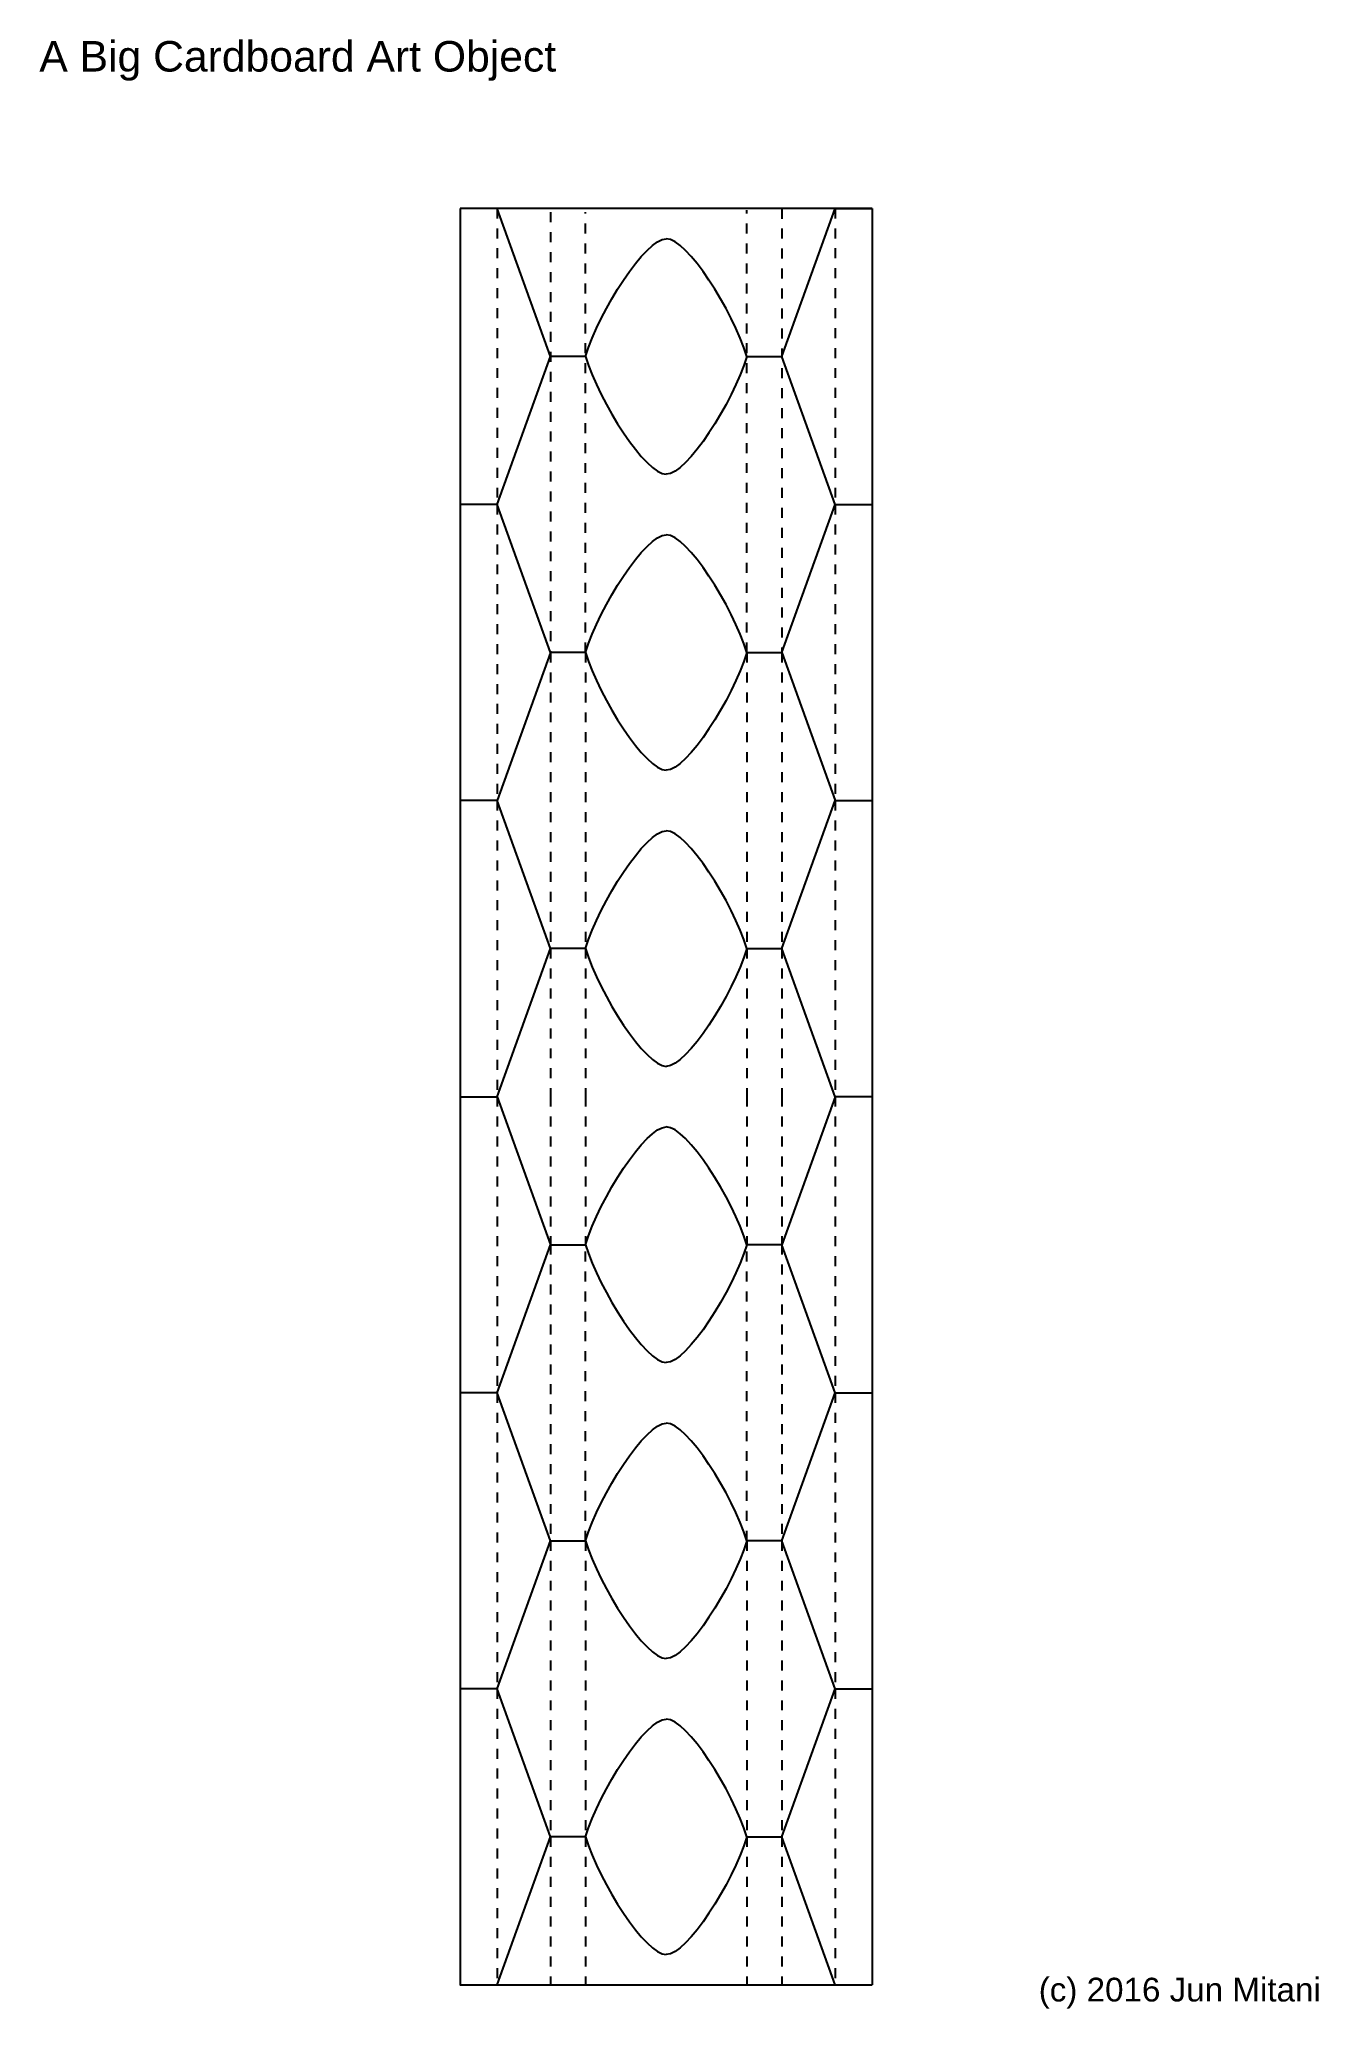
# Model space of a CAD drawing. Extents: x 11 to 192, y -288 to -9.
import ezdxf

# ---------------------------------------------------------------- set-up
doc = ezdxf.new("R2010")
doc.units = 0
for name, pattern in [('AI-LINETYPE-1', [2.822222, 1.411111, -1.411111]), ('AI-LINETYPE-10', [2.822222, 1.411111, -1.411111]), ('AI-LINETYPE-11', [2.822222, 1.411111, -1.411111]), ('AI-LINETYPE-12', [2.822222, 1.411111, -1.411111]), ('AI-LINETYPE-13', [2.822222, 1.411111, -1.411111]), ('AI-LINETYPE-14', [2.822222, 1.411111, -1.411111]), ('AI-LINETYPE-15', [2.822222, 1.411111, -1.411111]), ('AI-LINETYPE-16', [2.822222, 1.411111, -1.411111]), ('AI-LINETYPE-17', [2.822222, 1.411111, -1.411111]), ('AI-LINETYPE-18', [2.822222, 1.411111, -1.411111]), ('AI-LINETYPE-19', [2.822222, 1.411111, -1.411111]), ('AI-LINETYPE-2', [2.822222, 1.411111, -1.411111]), ('AI-LINETYPE-20', [2.822222, 1.411111, -1.411111]), ('AI-LINETYPE-21', [2.822222, 1.411111, -1.411111]), ('AI-LINETYPE-22', [2.822222, 1.411111, -1.411111]), ('AI-LINETYPE-23', [2.822222, 1.411111, -1.411111]), ('AI-LINETYPE-24', [2.822222, 1.411111, -1.411111]), ('AI-LINETYPE-25', [2.822222, 1.411111, -1.411111]), ('AI-LINETYPE-26', [2.822222, 1.411111, -1.411111]), ('AI-LINETYPE-27', [2.822222, 1.411111, -1.411111]), ('AI-LINETYPE-28', [2.822222, 1.411111, -1.411111]), ('AI-LINETYPE-29', [2.822222, 1.411111, -1.411111]), ('AI-LINETYPE-3', [2.822222, 1.411111, -1.411111]), ('AI-LINETYPE-30', [2.822222, 1.411111, -1.411111]), ('AI-LINETYPE-31', [2.822222, 1.411111, -1.411111]), ('AI-LINETYPE-32', [2.822222, 1.411111, -1.411111]), ('AI-LINETYPE-33', [2.822222, 1.411111, -1.411111]), ('AI-LINETYPE-34', [2.822222, 1.411111, -1.411111]), ('AI-LINETYPE-35', [2.822222, 1.411111, -1.411111]), ('AI-LINETYPE-36', [2.822222, 1.411111, -1.411111]), ('AI-LINETYPE-37', [2.822222, 1.411111, -1.411111]), ('AI-LINETYPE-38', [2.822222, 1.411111, -1.411111]), ('AI-LINETYPE-39', [2.822222, 1.411111, -1.411111]), ('AI-LINETYPE-4', [2.822222, 1.411111, -1.411111]), ('AI-LINETYPE-40', [2.822222, 1.411111, -1.411111]), ('AI-LINETYPE-5', [2.822222, 1.411111, -1.411111]), ('AI-LINETYPE-6', [2.822222, 1.411111, -1.411111]), ('AI-LINETYPE-7', [2.822222, 1.411111, -1.411111]), ('AI-LINETYPE-8', [2.822222, 1.411111, -1.411111]), ('AI-LINETYPE-9', [2.822222, 1.411111, -1.411111])]:
    doc.linetypes.add(name, pattern=pattern)
for name, color, linetype in [('CUTLINE', 7, 'CONTINUOUS'), ('MOUNTAINLINE', 7, 'CONTINUOUS'), ('TEXT', 7, 'CONTINUOUS'), ('VALLEYLINE', 7, 'CONTINUOUS')]:
    doc.layers.add(name, color=color, linetype=linetype)

# ---------------------------------------------------------------- blocks, each defined once
blk = doc.blocks.new('BLOCK_2')
at = {"layer": 'CUTLINE', "color": 7}
blk.add_lwpolyline([(70.71, -116.7), (70.71, -158.59)], dxfattribs=at)
blk = doc.blocks.new('BLOCK_3')
at = {"layer": 'CUTLINE', "color": 7}
blk.add_lwpolyline([(70.71, -74.81), (70.71, -116.7)], dxfattribs=at)
blk = doc.blocks.new('BLOCK_4')
at = {"layer": 'CUTLINE', "color": 7}
blk.add_lwpolyline([(70.71, -32.92), (70.71, -74.81)], dxfattribs=at)
blk = doc.blocks.new('BLOCK_5')
at = {"layer": 'CUTLINE', "color": 7}
blk.add_lwpolyline([(70.71, -242.37), (70.71, -284.26), (128.97, -284.26)], dxfattribs=at)
blk = doc.blocks.new('BLOCK_6')
at = {"layer": 'CUTLINE', "color": 7}
blk.add_lwpolyline([(70.71, -200.48), (70.71, -242.37)], dxfattribs=at)
blk = doc.blocks.new('BLOCK_7')
at = {"layer": 'CUTLINE', "color": 7}
blk.add_lwpolyline([(70.71, -158.59), (70.71, -200.48)], dxfattribs=at)
blk = doc.blocks.new('BLOCK_8')
at = {"layer": 'CUTLINE', "color": 7}
blk.add_lwpolyline([(128.97, -116.7), (128.97, -158.59)], dxfattribs=at)
blk = doc.blocks.new('BLOCK_9')
at = {"layer": 'CUTLINE', "color": 7}
blk.add_lwpolyline([(128.97, -74.81), (128.97, -116.7)], dxfattribs=at)
blk = doc.blocks.new('BLOCK_10')
at = {"layer": 'CUTLINE', "color": 7}
blk.add_lwpolyline([(128.97, -32.92), (128.97, -74.81)], dxfattribs=at)
blk = doc.blocks.new('BLOCK_11')
at = {"layer": 'CUTLINE', "color": 7}
blk.add_lwpolyline([(128.97, -242.37), (128.97, -284.26)], dxfattribs=at)
blk = doc.blocks.new('BLOCK_12')
at = {"layer": 'CUTLINE', "color": 7}
blk.add_lwpolyline([(128.97, -200.48), (128.97, -242.37)], dxfattribs=at)
blk = doc.blocks.new('BLOCK_13')
at = {"layer": 'CUTLINE', "color": 7}
blk.add_lwpolyline([(128.97, -158.59), (128.97, -200.48)], dxfattribs=at)
blk = doc.blocks.new('BLOCK_14')
at = {"layer": 'CUTLINE', "color": 7}
blk.add_lwpolyline([(128.97, -32.92), (70.71, -32.92)], dxfattribs=at)
blk = doc.blocks.new('BLOCK_15')
at = {"layer": 'VALLEYLINE', "color": 7, "linetype": 'AI-LINETYPE-1'}
blk.add_lwpolyline([(75.94, -32.92), (75.94, -74.81)], dxfattribs=at)
blk = doc.blocks.new('BLOCK_16')
at = {"layer": 'VALLEYLINE', "color": 7, "linetype": 'AI-LINETYPE-2'}
blk.add_lwpolyline([(88.44, -137.64), (88.44, -158.59)], dxfattribs=at)
blk = doc.blocks.new('BLOCK_17')
at = {"layer": 'VALLEYLINE', "color": 7, "linetype": 'AI-LINETYPE-3'}
blk.add_lwpolyline([(88.44, -158.59), (88.44, -179.53)], dxfattribs=at)
blk = doc.blocks.new('BLOCK_18')
at = {"layer": 'VALLEYLINE', "color": 7, "linetype": 'AI-LINETYPE-4'}
blk.add_lwpolyline([(75.94, -116.7), (75.94, -158.59)], dxfattribs=at)
blk = doc.blocks.new('BLOCK_19')
at = {"layer": 'VALLEYLINE', "color": 7, "linetype": 'AI-LINETYPE-5'}
blk.add_lwpolyline([(88.44, -95.75), (88.44, -137.64)], dxfattribs=at)
blk = doc.blocks.new('BLOCK_20')
at = {"layer": 'VALLEYLINE', "color": 7, "linetype": 'AI-LINETYPE-6'}
blk.add_lwpolyline([(83.49, -137.64), (83.49, -158.59)], dxfattribs=at)
blk = doc.blocks.new('BLOCK_21')
at = {"layer": 'VALLEYLINE', "color": 7, "linetype": 'AI-LINETYPE-7'}
blk.add_lwpolyline([(83.49, -158.59), (83.49, -179.53)], dxfattribs=at)
blk = doc.blocks.new('BLOCK_22')
at = {"layer": 'VALLEYLINE', "color": 7, "linetype": 'AI-LINETYPE-8'}
blk.add_lwpolyline([(83.49, -95.75), (83.49, -137.64)], dxfattribs=at)
blk = doc.blocks.new('BLOCK_23')
at = {"layer": 'VALLEYLINE', "color": 7, "linetype": 'AI-LINETYPE-9'}
blk.add_lwpolyline([(88.44, -95.75), (88.44, -33.46)], dxfattribs=at)
blk = doc.blocks.new('BLOCK_24')
at = {"layer": 'VALLEYLINE', "color": 7, "linetype": 'AI-LINETYPE-10'}
blk.add_lwpolyline([(83.49, -33.46), (83.49, -95.75)], dxfattribs=at)
blk = doc.blocks.new('BLOCK_25')
at = {"layer": 'VALLEYLINE', "color": 7, "linetype": 'AI-LINETYPE-11'}
blk.add_lwpolyline([(75.94, -74.81), (75.94, -116.7)], dxfattribs=at)
blk = doc.blocks.new('BLOCK_26')
at = {"layer": 'VALLEYLINE', "color": 7, "linetype": 'AI-LINETYPE-12'}
blk.add_lwpolyline([(75.94, -158.59), (75.94, -200.48)], dxfattribs=at)
blk = doc.blocks.new('BLOCK_27')
at = {"layer": 'VALLEYLINE', "color": 7, "linetype": 'AI-LINETYPE-13'}
blk.add_lwpolyline([(88.44, -263.31), (88.44, -284.21)], dxfattribs=at)
blk = doc.blocks.new('BLOCK_28')
at = {"layer": 'VALLEYLINE', "color": 7, "linetype": 'AI-LINETYPE-14'}
blk.add_lwpolyline([(75.94, -242.37), (75.94, -284.26)], dxfattribs=at)
blk = doc.blocks.new('BLOCK_29')
at = {"layer": 'VALLEYLINE', "color": 7, "linetype": 'AI-LINETYPE-15'}
blk.add_lwpolyline([(88.44, -221.42), (88.44, -263.31)], dxfattribs=at)
blk = doc.blocks.new('BLOCK_30')
at = {"layer": 'VALLEYLINE', "color": 7, "linetype": 'AI-LINETYPE-16'}
blk.add_lwpolyline([(88.44, -221.42), (88.44, -179.53)], dxfattribs=at)
blk = doc.blocks.new('BLOCK_31')
at = {"layer": 'VALLEYLINE', "color": 7, "linetype": 'AI-LINETYPE-17'}
blk.add_lwpolyline([(83.49, -179.53), (83.49, -221.42)], dxfattribs=at)
blk = doc.blocks.new('BLOCK_32')
at = {"layer": 'VALLEYLINE', "color": 7, "linetype": 'AI-LINETYPE-18'}
blk.add_lwpolyline([(83.49, -263.31), (83.49, -284.21)], dxfattribs=at)
blk = doc.blocks.new('BLOCK_33')
at = {"layer": 'VALLEYLINE', "color": 7, "linetype": 'AI-LINETYPE-19'}
blk.add_lwpolyline([(83.49, -221.42), (83.49, -263.31)], dxfattribs=at)
blk = doc.blocks.new('BLOCK_34')
at = {"layer": 'VALLEYLINE', "color": 7, "linetype": 'AI-LINETYPE-20'}
blk.add_lwpolyline([(75.94, -200.48), (75.94, -242.37)], dxfattribs=at)
blk = doc.blocks.new('BLOCK_35')
at = {"layer": 'VALLEYLINE', "color": 7, "linetype": 'AI-LINETYPE-21'}
blk.add_lwpolyline([(123.74, -32.92), (123.74, -74.81)], dxfattribs=at)
blk = doc.blocks.new('BLOCK_36')
at = {"layer": 'VALLEYLINE', "color": 7, "linetype": 'AI-LINETYPE-22'}
blk.add_lwpolyline([(111.24, -137.64), (111.24, -158.59)], dxfattribs=at)
blk = doc.blocks.new('BLOCK_37')
at = {"layer": 'VALLEYLINE', "color": 7, "linetype": 'AI-LINETYPE-23'}
blk.add_lwpolyline([(111.24, -158.59), (111.24, -179.53)], dxfattribs=at)
blk = doc.blocks.new('BLOCK_38')
at = {"layer": 'VALLEYLINE', "color": 7, "linetype": 'AI-LINETYPE-24'}
blk.add_lwpolyline([(123.74, -116.7), (123.74, -158.59)], dxfattribs=at)
blk = doc.blocks.new('BLOCK_39')
at = {"layer": 'VALLEYLINE', "color": 7, "linetype": 'AI-LINETYPE-25'}
blk.add_lwpolyline([(111.24, -95.75), (111.24, -137.64)], dxfattribs=at)
blk = doc.blocks.new('BLOCK_40')
at = {"layer": 'VALLEYLINE', "color": 7, "linetype": 'AI-LINETYPE-26'}
blk.add_lwpolyline([(116.2, -137.64), (116.2, -158.59)], dxfattribs=at)
blk = doc.blocks.new('BLOCK_41')
at = {"layer": 'VALLEYLINE', "color": 7, "linetype": 'AI-LINETYPE-27'}
blk.add_lwpolyline([(116.2, -158.59), (116.2, -179.53)], dxfattribs=at)
blk = doc.blocks.new('BLOCK_42')
at = {"layer": 'VALLEYLINE', "color": 7, "linetype": 'AI-LINETYPE-28'}
blk.add_lwpolyline([(116.2, -95.75), (116.2, -137.64)], dxfattribs=at)
blk = doc.blocks.new('BLOCK_43')
at = {"layer": 'VALLEYLINE', "color": 7, "linetype": 'AI-LINETYPE-29'}
blk.add_lwpolyline([(111.24, -95.75), (111.24, -33.17)], dxfattribs=at)
blk = doc.blocks.new('BLOCK_44')
at = {"layer": 'VALLEYLINE', "color": 7, "linetype": 'AI-LINETYPE-30'}
blk.add_lwpolyline([(116.2, -32.96), (116.2, -95.75)], dxfattribs=at)
blk = doc.blocks.new('BLOCK_45')
at = {"layer": 'VALLEYLINE', "color": 7, "linetype": 'AI-LINETYPE-31'}
blk.add_lwpolyline([(123.74, -74.81), (123.74, -116.7)], dxfattribs=at)
blk = doc.blocks.new('BLOCK_46')
at = {"layer": 'VALLEYLINE', "color": 7, "linetype": 'AI-LINETYPE-32'}
blk.add_lwpolyline([(123.74, -158.59), (123.74, -200.48)], dxfattribs=at)
blk = doc.blocks.new('BLOCK_47')
at = {"layer": 'VALLEYLINE', "color": 7, "linetype": 'AI-LINETYPE-33'}
blk.add_lwpolyline([(111.24, -263.31), (111.24, -284.21)], dxfattribs=at)
blk = doc.blocks.new('BLOCK_48')
at = {"layer": 'VALLEYLINE', "color": 7, "linetype": 'AI-LINETYPE-34'}
blk.add_lwpolyline([(123.74, -242.37), (123.74, -284.26)], dxfattribs=at)
blk = doc.blocks.new('BLOCK_49')
at = {"layer": 'VALLEYLINE', "color": 7, "linetype": 'AI-LINETYPE-35'}
blk.add_lwpolyline([(111.24, -221.42), (111.24, -263.31)], dxfattribs=at)
blk = doc.blocks.new('BLOCK_50')
at = {"layer": 'VALLEYLINE', "color": 7, "linetype": 'AI-LINETYPE-36'}
blk.add_lwpolyline([(111.24, -221.42), (111.24, -179.53)], dxfattribs=at)
blk = doc.blocks.new('BLOCK_51')
at = {"layer": 'VALLEYLINE', "color": 7, "linetype": 'AI-LINETYPE-37'}
blk.add_lwpolyline([(116.2, -179.53), (116.2, -221.42)], dxfattribs=at)
blk = doc.blocks.new('BLOCK_52')
at = {"layer": 'VALLEYLINE', "color": 7, "linetype": 'AI-LINETYPE-38'}
blk.add_lwpolyline([(116.2, -263.31), (116.2, -284.21)], dxfattribs=at)
blk = doc.blocks.new('BLOCK_53')
at = {"layer": 'VALLEYLINE', "color": 7, "linetype": 'AI-LINETYPE-39'}
blk.add_lwpolyline([(116.2, -221.42), (116.2, -263.31)], dxfattribs=at)
blk = doc.blocks.new('BLOCK_54')
at = {"layer": 'VALLEYLINE', "color": 7, "linetype": 'AI-LINETYPE-40'}
blk.add_lwpolyline([(123.74, -200.48), (123.74, -242.37)], dxfattribs=at)
blk = doc.blocks.new('BLOCK_55')
at = {"layer": 'MOUNTAINLINE', "color": 7}
blk.add_lwpolyline([(75.94, -74.81), (83.49, -53.86)], dxfattribs=at)
blk = doc.blocks.new('BLOCK_56')
at = {"layer": 'MOUNTAINLINE', "color": 7}
blk.add_lwpolyline([(83.49, -137.64), (75.94, -116.7)], dxfattribs=at)
blk = doc.blocks.new('BLOCK_57')
at = {"layer": 'MOUNTAINLINE', "color": 7}
blk.add_lwpolyline([(75.94, -158.59), (83.49, -137.64)], dxfattribs=at)
blk = doc.blocks.new('BLOCK_58')
at = {"layer": 'MOUNTAINLINE', "color": 7}
blk.add_lwpolyline([(88.44, -137.64), (83.49, -137.64)], dxfattribs=at)
blk = doc.blocks.new('BLOCK_59')
at = {"layer": 'MOUNTAINLINE', "color": 7}
blk.add_lwpolyline([(83.49, -179.53), (88.44, -179.53)], dxfattribs=at)
blk = doc.blocks.new('BLOCK_60')
at = {"layer": 'MOUNTAINLINE', "color": 7}
blk.add_lwpolyline([(88.44, -95.75), (83.49, -95.75)], dxfattribs=at)
blk = doc.blocks.new('BLOCK_61')
at = {"layer": 'MOUNTAINLINE', "color": 7}
blk.add_lwpolyline([(83.49, -95.75), (75.94, -116.7)], dxfattribs=at)
blk = doc.blocks.new('BLOCK_62')
at = {"layer": 'MOUNTAINLINE', "color": 7}
blk.add_lwpolyline([(83.49, -95.75), (75.94, -74.81)], dxfattribs=at)
blk = doc.blocks.new('BLOCK_63')
at = {"layer": 'MOUNTAINLINE', "color": 7}
blk.add_lwpolyline([(75.94, -116.7), (70.71, -116.7)], dxfattribs=at)
blk = doc.blocks.new('BLOCK_64')
at = {"layer": 'MOUNTAINLINE', "color": 7}
blk.add_lwpolyline([(70.71, -158.59), (75.94, -158.59)], dxfattribs=at)
blk = doc.blocks.new('BLOCK_65')
at = {"layer": 'MOUNTAINLINE', "color": 7}
blk.add_lwpolyline([(75.94, -74.81), (70.71, -74.81)], dxfattribs=at)
blk = doc.blocks.new('BLOCK_66')
at = {"layer": 'MOUNTAINLINE', "color": 7}
blk.add_lwpolyline([(75.94, -158.59), (83.49, -179.53)], dxfattribs=at)
blk = doc.blocks.new('BLOCK_67')
at = {"layer": 'MOUNTAINLINE', "color": 7}
blk.add_lwpolyline([(75.94, -200.48), (83.49, -179.53)], dxfattribs=at)
blk = doc.blocks.new('BLOCK_68')
at = {"layer": 'MOUNTAINLINE', "color": 7}
blk.add_lwpolyline([(83.49, -263.31), (75.94, -242.37)], dxfattribs=at)
blk = doc.blocks.new('BLOCK_69')
at = {"layer": 'MOUNTAINLINE', "color": 7}
blk.add_lwpolyline([(75.94, -284.26), (83.49, -263.31)], dxfattribs=at)
blk = doc.blocks.new('BLOCK_70')
at = {"layer": 'MOUNTAINLINE', "color": 7}
blk.add_lwpolyline([(83.49, -221.42), (88.44, -221.42)], dxfattribs=at)
blk = doc.blocks.new('BLOCK_71')
at = {"layer": 'MOUNTAINLINE', "color": 7}
blk.add_lwpolyline([(88.44, -263.31), (83.49, -263.31)], dxfattribs=at)
blk = doc.blocks.new('BLOCK_72')
at = {"layer": 'MOUNTAINLINE', "color": 7}
blk.add_lwpolyline([(83.49, -221.42), (75.94, -200.48)], dxfattribs=at)
blk = doc.blocks.new('BLOCK_73')
at = {"layer": 'MOUNTAINLINE', "color": 7}
blk.add_lwpolyline([(75.94, -242.37), (83.49, -221.42)], dxfattribs=at)
blk = doc.blocks.new('BLOCK_74')
at = {"layer": 'MOUNTAINLINE', "color": 7}
blk.add_lwpolyline([(75.94, -242.37), (70.71, -242.37)], dxfattribs=at)
blk = doc.blocks.new('BLOCK_75')
at = {"layer": 'MOUNTAINLINE', "color": 7}
blk.add_lwpolyline([(75.94, -200.48), (70.71, -200.48)], dxfattribs=at)
blk = doc.blocks.new('BLOCK_76')
at = {"layer": 'MOUNTAINLINE', "color": 7}
blk.add_lwpolyline([(83.49, -53.86), (75.94, -32.92)], dxfattribs=at)
blk = doc.blocks.new('BLOCK_77')
at = {"layer": 'MOUNTAINLINE', "color": 7}
blk.add_lwpolyline([(88.44, -53.86), (83.49, -53.86)], dxfattribs=at)
blk = doc.blocks.new('BLOCK_78')
at = {"layer": 'MOUNTAINLINE', "color": 7}
blk.add_lwpolyline([(116.2, -53.86), (123.74, -32.92)], dxfattribs=at)
blk = doc.blocks.new('BLOCK_79')
at = {"layer": 'MOUNTAINLINE', "color": 7}
blk.add_lwpolyline([(111.24, -53.86), (116.2, -53.86)], dxfattribs=at)
blk = doc.blocks.new('BLOCK_80')
at = {"layer": 'MOUNTAINLINE', "color": 7}
blk.add_lwpolyline([(123.74, -32.92), (128.97, -32.92)], dxfattribs=at)
blk = doc.blocks.new('BLOCK_81')
at = {"layer": 'MOUNTAINLINE', "color": 7}
blk.add_lwpolyline([(123.74, -74.81), (116.2, -53.86)], dxfattribs=at)
blk = doc.blocks.new('BLOCK_82')
at = {"layer": 'MOUNTAINLINE', "color": 7}
blk.add_lwpolyline([(116.2, -137.64), (123.74, -116.7)], dxfattribs=at)
blk = doc.blocks.new('BLOCK_83')
at = {"layer": 'MOUNTAINLINE', "color": 7}
blk.add_lwpolyline([(123.74, -158.59), (116.2, -137.64)], dxfattribs=at)
blk = doc.blocks.new('BLOCK_84')
at = {"layer": 'MOUNTAINLINE', "color": 7}
blk.add_lwpolyline([(111.24, -137.64), (116.2, -137.64)], dxfattribs=at)
blk = doc.blocks.new('BLOCK_85')
at = {"layer": 'MOUNTAINLINE', "color": 7}
blk.add_lwpolyline([(116.2, -179.53), (111.24, -179.53)], dxfattribs=at)
blk = doc.blocks.new('BLOCK_86')
at = {"layer": 'MOUNTAINLINE', "color": 7}
blk.add_lwpolyline([(111.24, -95.75), (116.2, -95.75)], dxfattribs=at)
blk = doc.blocks.new('BLOCK_87')
at = {"layer": 'MOUNTAINLINE', "color": 7}
blk.add_lwpolyline([(116.2, -95.75), (123.74, -116.7)], dxfattribs=at)
blk = doc.blocks.new('BLOCK_88')
at = {"layer": 'MOUNTAINLINE', "color": 7}
blk.add_lwpolyline([(116.2, -95.75), (123.74, -74.81)], dxfattribs=at)
blk = doc.blocks.new('BLOCK_89')
at = {"layer": 'MOUNTAINLINE', "color": 7}
blk.add_lwpolyline([(123.74, -116.7), (128.97, -116.7)], dxfattribs=at)
blk = doc.blocks.new('BLOCK_90')
at = {"layer": 'MOUNTAINLINE', "color": 7}
blk.add_lwpolyline([(128.97, -158.59), (123.74, -158.59)], dxfattribs=at)
blk = doc.blocks.new('BLOCK_91')
at = {"layer": 'MOUNTAINLINE', "color": 7}
blk.add_lwpolyline([(123.74, -74.81), (128.97, -74.81)], dxfattribs=at)
blk = doc.blocks.new('BLOCK_92')
at = {"layer": 'MOUNTAINLINE', "color": 7}
blk.add_lwpolyline([(123.74, -158.59), (116.2, -179.53)], dxfattribs=at)
blk = doc.blocks.new('BLOCK_93')
at = {"layer": 'MOUNTAINLINE', "color": 7}
blk.add_lwpolyline([(123.74, -200.48), (116.2, -179.53)], dxfattribs=at)
blk = doc.blocks.new('BLOCK_94')
at = {"layer": 'MOUNTAINLINE', "color": 7}
blk.add_lwpolyline([(116.2, -263.31), (123.74, -242.37)], dxfattribs=at)
blk = doc.blocks.new('BLOCK_95')
at = {"layer": 'MOUNTAINLINE', "color": 7}
blk.add_lwpolyline([(123.74, -284.26), (116.2, -263.31)], dxfattribs=at)
blk = doc.blocks.new('BLOCK_96')
at = {"layer": 'MOUNTAINLINE', "color": 7}
blk.add_lwpolyline([(116.2, -221.42), (111.24, -221.42)], dxfattribs=at)
blk = doc.blocks.new('BLOCK_97')
at = {"layer": 'MOUNTAINLINE', "color": 7}
blk.add_lwpolyline([(111.24, -263.31), (116.2, -263.31)], dxfattribs=at)
blk = doc.blocks.new('BLOCK_98')
at = {"layer": 'MOUNTAINLINE', "color": 7}
blk.add_lwpolyline([(116.2, -221.42), (123.74, -200.48)], dxfattribs=at)
blk = doc.blocks.new('BLOCK_99')
at = {"layer": 'MOUNTAINLINE', "color": 7}
blk.add_lwpolyline([(123.74, -242.37), (116.2, -221.42)], dxfattribs=at)
blk = doc.blocks.new('BLOCK_100')
at = {"layer": 'MOUNTAINLINE', "color": 7}
blk.add_lwpolyline([(123.74, -242.37), (128.97, -242.37)], dxfattribs=at)
blk = doc.blocks.new('BLOCK_101')
at = {"layer": 'MOUNTAINLINE', "color": 7}
blk.add_lwpolyline([(123.74, -200.48), (128.97, -200.48)], dxfattribs=at)

msp = doc.modelspace()

# ---------------------------------------------------------------- linework, layer by layer
at = {"layer": 'MOUNTAINLINE', "color": 7}
for points in [[(88.44, -53.86), (90.42, -47.29), (96.95, -37.15), (99.84, -37.2)], [(111.24, -53.86), (109.26, -47.29), (102.73, -37.15), (99.84, -37.2)], [(88.44, -53.86), (90.42, -60.43), (96.95, -70.57), (99.84, -70.52)], [(111.24, -53.86), (109.26, -60.43), (102.73, -70.57), (99.84, -70.52)], [(88.44, -95.75), (90.42, -89.18), (96.95, -79.04), (99.84, -79.09)], [(111.24, -95.75), (109.26, -89.18), (102.73, -79.04), (99.84, -79.09)], [(88.44, -95.75), (90.42, -102.32), (96.95, -112.46), (99.84, -112.41)], [(111.24, -95.75), (109.26, -102.32), (102.73, -112.46), (99.84, -112.41)], [(88.44, -137.64), (90.42, -131.07), (96.95, -120.93), (99.84, -120.98)], [(111.24, -137.64), (109.26, -131.07), (102.73, -120.93), (99.84, -120.98)], [(88.44, -137.64), (90.42, -144.21), (96.95, -154.35), (99.84, -154.3)], [(111.24, -137.64), (109.26, -144.21), (102.73, -154.35), (99.84, -154.3)], [(88.44, -179.53), (90.42, -172.96), (96.95, -162.82), (99.84, -162.87)], [(111.24, -179.53), (109.26, -172.96), (102.73, -162.82), (99.84, -162.87)], [(88.44, -179.53), (90.42, -186.1), (96.95, -196.24), (99.84, -196.19)], [(111.24, -179.53), (109.26, -186.1), (102.73, -196.24), (99.84, -196.19)], [(88.44, -221.42), (90.42, -214.85), (96.95, -204.71), (99.84, -204.76)], [(111.24, -221.42), (109.26, -214.85), (102.73, -204.71), (99.84, -204.76)], [(88.44, -221.42), (90.42, -227.99), (96.95, -238.13), (99.84, -238.08)], [(111.24, -221.42), (109.26, -227.99), (102.73, -238.13), (99.84, -238.08)], [(88.44, -263.31), (90.42, -256.74), (96.95, -246.6), (99.84, -246.65)], [(111.24, -263.31), (109.26, -256.74), (102.73, -246.6), (99.84, -246.65)], [(88.44, -263.31), (90.42, -269.88), (96.95, -280.02), (99.84, -279.97)], [(111.24, -263.31), (109.26, -269.88), (102.73, -280.02), (99.84, -279.97)]]:
    msp.add_open_spline(points, degree=3, dxfattribs=at)

# ---------------------------------------------------------------- block references
at = {"layer": 'CUTLINE'}
for name in ['BLOCK_4', 'BLOCK_14', 'BLOCK_10', 'BLOCK_3', 'BLOCK_9', 'BLOCK_2', 'BLOCK_8', 'BLOCK_7', 'BLOCK_13', 'BLOCK_6', 'BLOCK_12', 'BLOCK_5', 'BLOCK_11']:
    msp.add_blockref(name, (0, 0), dxfattribs=at)
at = {"layer": 'MOUNTAINLINE'}
for name in ['BLOCK_76', 'BLOCK_78', 'BLOCK_80', 'BLOCK_55', 'BLOCK_77', 'BLOCK_79', 'BLOCK_81', 'BLOCK_65', 'BLOCK_62', 'BLOCK_88', 'BLOCK_91', 'BLOCK_61', 'BLOCK_60', 'BLOCK_86', 'BLOCK_87', 'BLOCK_63', 'BLOCK_56', 'BLOCK_82', 'BLOCK_89', 'BLOCK_57', 'BLOCK_58', 'BLOCK_84', 'BLOCK_83', 'BLOCK_64', 'BLOCK_66', 'BLOCK_92', 'BLOCK_90', 'BLOCK_67', 'BLOCK_59', 'BLOCK_85', 'BLOCK_93', 'BLOCK_75', 'BLOCK_72', 'BLOCK_98', 'BLOCK_101', 'BLOCK_73', 'BLOCK_70', 'BLOCK_96', 'BLOCK_99', 'BLOCK_74', 'BLOCK_68', 'BLOCK_94', 'BLOCK_100', 'BLOCK_69', 'BLOCK_71', 'BLOCK_97', 'BLOCK_95']:
    msp.add_blockref(name, (0, 0), dxfattribs=at)
at = {"layer": 'VALLEYLINE'}
for name in ['BLOCK_15', 'BLOCK_43', 'BLOCK_44', 'BLOCK_35', 'BLOCK_24', 'BLOCK_23', 'BLOCK_25', 'BLOCK_45', 'BLOCK_22', 'BLOCK_19', 'BLOCK_39', 'BLOCK_42', 'BLOCK_18', 'BLOCK_38', 'BLOCK_20', 'BLOCK_16', 'BLOCK_36', 'BLOCK_40', 'BLOCK_26', 'BLOCK_21', 'BLOCK_17', 'BLOCK_37', 'BLOCK_41', 'BLOCK_46', 'BLOCK_31', 'BLOCK_30', 'BLOCK_50', 'BLOCK_51', 'BLOCK_34', 'BLOCK_54', 'BLOCK_33', 'BLOCK_29', 'BLOCK_49', 'BLOCK_53', 'BLOCK_28', 'BLOCK_48', 'BLOCK_32', 'BLOCK_27', 'BLOCK_47', 'BLOCK_52']:
    msp.add_blockref(name, (0, 0), dxfattribs=at)

# ---------------------------------------------------------------- texts
at = {"layer": 'TEXT', "color": 7, "attachment_point": 7}
for s, insert, char_height in [('\\fArial|b0|i0|c0|p34;\\W1;A Big Cardboard Art Object', (11.19, -14.86), 4.318), ('\\fArial|b0|i0|c0|p34;\\W1;(c) 2016 Jun Mitani', (152.51, -287.61), 3.3584)]:
    msp.add_mtext(s, dxfattribs=dict(at, insert=insert, char_height=char_height))

doc.saveas('drawing.dxf')
